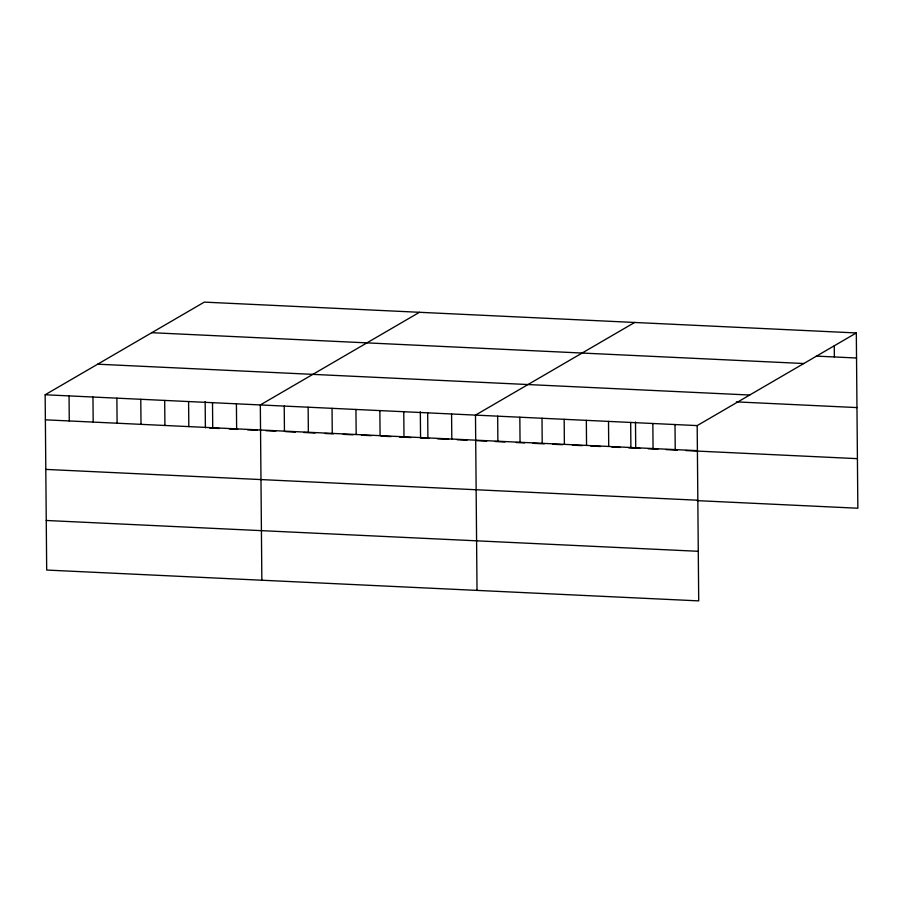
<?xml version="1.0" encoding="UTF-8"?>
<svg xmlns="http://www.w3.org/2000/svg" width="903" height="903" viewBox="0 0 903 903"><rect width="100%" height="100%" fill="white"/><g stroke="black" fill="none" stroke-linecap="round" stroke-linejoin="round"><path stroke-width="1.35" d="M856.315 332.947L697.184 425.595L698.708 600.879L46.685 570.053L45.15 394.769L204.292 302.121L856.315 332.947L857.85 508.231L697.127 500.634M419.455 312.291L260.324 404.939L261.847 580.223M634.628 322.473L475.486 415.12L477.021 590.393M816.357 356.109L856.541 358.006M151.772 332.699L803.805 363.525M97.671 364.191L749.693 395.029M736.43 401.88L856.97 407.58M45.15 394.769L697.184 425.595M45.364 419.827L697.398 450.653M209.609 428.022L219.452 428.485M229.294 428.959L237.726 429.354M247.58 429.817L257.423 430.291M265.854 430.686L275.697 431.149M285.551 431.611L295.394 432.085M303.826 432.481L315.079 433.011M324.922 433.474L333.365 433.88M343.208 434.343L353.05 434.806M361.493 435.212L371.336 435.675M381.179 436.138L391.022 436.6M399.465 437.007L410.707 437.537M428.993 438.395L420.561 438L420.324 411.802M437.436 438.802L448.678 439.332M457.121 439.727L466.964 440.19M476.807 440.664L486.649 441.127M495.092 441.522L504.935 441.985M516.189 442.526L524.62 442.921M533.063 443.317L544.317 443.847M552.749 444.253L562.592 444.716M572.446 445.179L582.288 445.642M590.72 446.048L600.563 446.511M611.816 447.041L620.259 447.436M628.691 447.843L639.888 448.373M648.196 448.768L657.892 449.22M666.211 449.615L677.295 450.134M685.603 450.529L857.421 458.656M45.805 469.402L697.838 500.228M46.245 520.478L698.279 551.304M834.27 345.826L834.372 356.956M675.015 424.557L675.23 449.604M652.846 423.507L653.061 448.554M635.498 421.983L635.723 448.17M630.678 422.457L630.892 447.504M608.509 421.408L608.724 446.454M586.34 420.358L586.555 445.416M564.172 419.308L564.386 444.366M542.003 418.258L542.218 443.317M519.835 417.22L520.049 442.267M497.666 416.17L497.88 441.217M451.579 413.992L451.805 439.039M427.672 412.863L427.898 437.91M403.765 411.723L403.991 436.781M379.858 410.594L380.084 435.652M355.951 409.465L356.166 434.524M332.044 408.337L332.259 433.384M308.137 407.208L308.352 432.255M284.231 406.079L284.445 431.126M236.417 403.81L236.631 428.869M212.51 402.682L212.724 427.74M205.162 401.632L205.387 427.83M188.592 401.553L188.817 426.6M164.685 400.424L164.91 425.471M140.778 399.295L141.003 424.342M116.871 398.167L117.097 423.214M92.964 397.027L93.19 422.085M69.057 395.898L69.271 420.956"/></g></svg>
